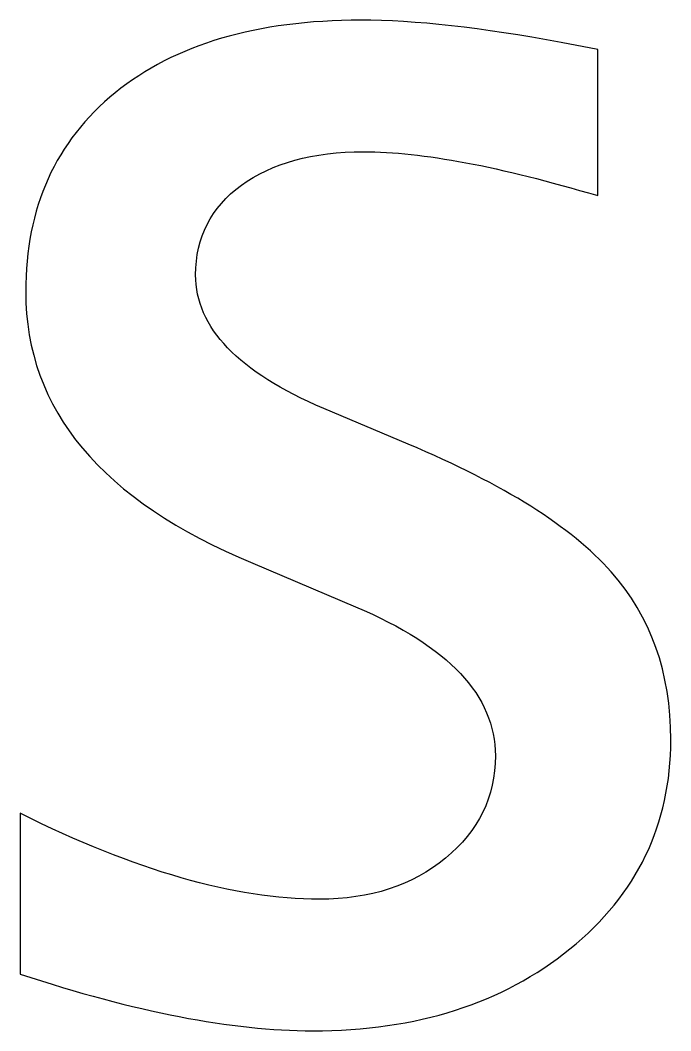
# Model space of a CAD drawing. Header units: centimetres. Extents: x -55 to 43, y -73 to 74.
# Drawn here: x 17.057 to 17.51, y 57.704 to 58.406 of the extents above; entities that cross this region are included whole.
import ezdxf

# ---------------------------------------------------------------- set-up
doc = ezdxf.new("R2010")
doc.units = ezdxf.units.CM
doc.header["$MEASUREMENT"] = 0
doc.layers.add('Layer 1', color=7, linetype='Continuous')

msp = doc.modelspace()

# ---------------------------------------------------------------- linework, layer by layer
at = {"layer": 'Layer 1'}
msp.add_open_spline([(17.05744, 57.743), (17.05744, 57.743), (17.05744, 57.85476), (17.05744, 57.85476), (17.05744, 57.85476), (17.13724, 57.81497), (17.20645, 57.79507), (17.26551, 57.79507), (17.26551, 57.79507), (17.30065, 57.79507), (17.32986, 57.8046), (17.35293, 57.82365), (17.35293, 57.82365), (17.376, 57.84248), (17.38764, 57.86619), (17.38764, 57.89477), (17.38764, 57.89477), (17.38764, 57.93646), (17.35526, 57.97097), (17.29049, 57.99827), (17.29049, 57.99827), (17.29049, 57.99827), (17.21915, 58.02854), (17.21915, 58.02854), (17.21915, 58.02854), (17.11396, 58.07214), (17.06125, 58.13522), (17.06125, 58.21713), (17.06125, 58.21713), (17.06125, 58.27577), (17.08199, 58.32191), (17.12348, 58.35556), (17.12348, 58.35556), (17.16497, 58.38922), (17.22191, 58.40594), (17.29408, 58.40594), (17.29408, 58.40594), (17.33155, 58.40594), (17.37812, 58.40086), (17.43336, 58.39049), (17.43336, 58.39049), (17.43336, 58.39049), (17.45876, 58.38562), (17.45876, 58.38562), (17.45876, 58.38562), (17.45876, 58.38562), (17.45876, 58.28402), (17.45876, 58.28402), (17.45876, 58.28402), (17.39082, 58.30434), (17.33663, 58.3145), (17.2962, 58.3145), (17.2962, 58.3145), (17.26064, 58.3145), (17.23249, 58.30667), (17.21111, 58.29122), (17.21111, 58.29122), (17.18994, 58.27577), (17.17936, 58.25502), (17.17936, 58.22899), (17.17936, 58.22899), (17.17936, 58.19237), (17.20899, 58.16125), (17.26847, 58.13607), (17.26847, 58.13607), (17.26847, 58.13607), (17.3271, 58.1113), (17.3271, 58.1113), (17.3271, 58.1113), (17.39357, 58.08336), (17.44056, 58.05373), (17.46807, 58.02261), (17.46807, 58.02261), (17.4958, 57.9915), (17.50956, 57.95255), (17.50956, 57.90598), (17.50956, 57.90598), (17.50956, 57.84693), (17.48628, 57.79846), (17.4395, 57.76057), (17.4395, 57.76057), (17.39293, 57.72268), (17.33324, 57.70363), (17.26064, 57.70363), (17.26064, 57.70363), (17.20476, 57.70363), (17.13724, 57.71675), (17.05744, 57.743)], degree=3, knots=[0, 0, 0, 0, 0.043478, 0.043478, 0.043478, 0.043478, 0.086957, 0.086957, 0.086957, 0.086957, 0.130435, 0.130435, 0.130435, 0.130435, 0.173913, 0.173913, 0.173913, 0.173913, 0.217391, 0.217391, 0.217391, 0.217391, 0.26087, 0.26087, 0.26087, 0.26087, 0.304348, 0.304348, 0.304348, 0.304348, 0.347826, 0.347826, 0.347826, 0.347826, 0.391304, 0.391304, 0.391304, 0.391304, 0.434783, 0.434783, 0.434783, 0.434783, 0.478261, 0.478261, 0.478261, 0.478261, 0.521739, 0.521739, 0.521739, 0.521739, 0.565217, 0.565217, 0.565217, 0.565217, 0.608696, 0.608696, 0.608696, 0.608696, 0.652174, 0.652174, 0.652174, 0.652174, 0.695652, 0.695652, 0.695652, 0.695652, 0.73913, 0.73913, 0.73913, 0.73913, 0.782609, 0.782609, 0.782609, 0.782609, 0.826087, 0.826087, 0.826087, 0.826087, 0.869565, 0.869565, 0.869565, 0.869565, 0.913043, 0.913043, 0.913043, 0.913043, 1, 1, 1, 1], dxfattribs=at)

doc.saveas('drawing.dxf')
